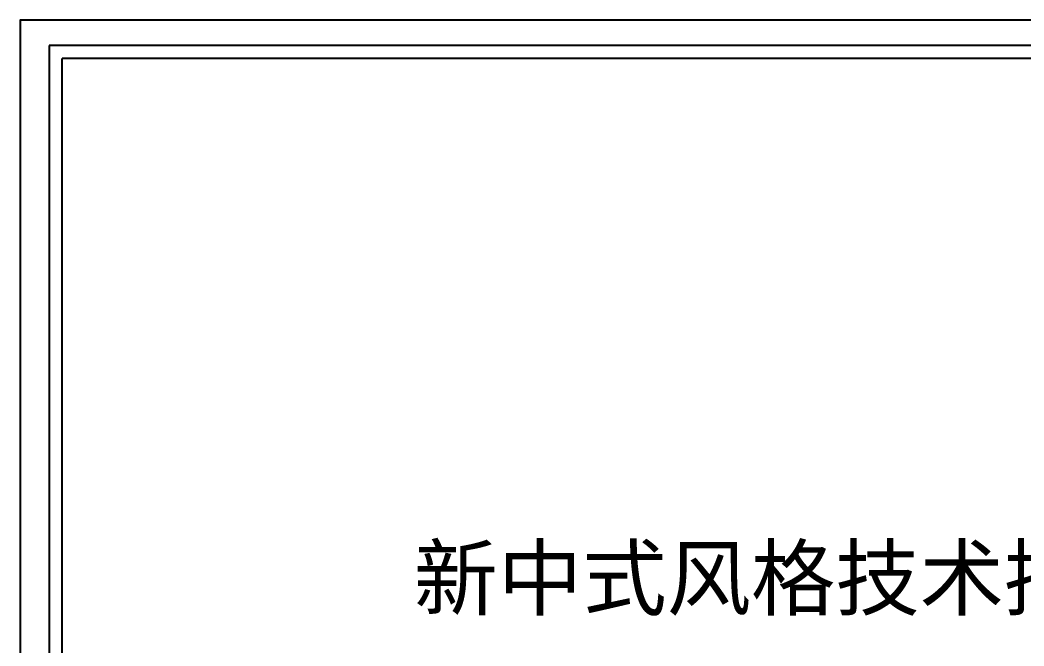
# Model space of a CAD drawing. Extents: x 422240 to 534325, y -8262 to 172635.
# Drawn here: x 422240 to 430359, y 103307 to 108367 of the extents above; entities that cross this region are included whole.
import ezdxf

# ---------------------------------------------------------------- set-up
doc = ezdxf.new("R2010")
doc.units = 0
doc.header["$LTSCALE"] = 1000
doc.header["$MEASUREMENT"] = 0
doc.layers.add('T-001图框', color=4, linetype='Continuous')
doc.styles.add('ZZ', font='')
doc.styles.get('ZZ').set_extended_font_data('SimHei')

# ---------------------------------------------------------------- blocks, each defined once
blk = doc.blocks.new('封面')
at = {"color": 251}
for p, q in [((80419.2, 2265.3), (65764.7, 2265.3)), ((65764.7, 2265.3), (65764.7, -7996.3))]:
    blk.add_line(p, q, dxfattribs=at)
for p in [(80315.9, 2162), (65868.1, -7892.9)]:
    blk.add_line(p, (65868.1, 2162))
blk.add_lwpolyline([(65528.4, -8203), (80625.9, -8203), (80625.9, 2472), (65528.4, 2472)], close=True)

msp = doc.modelspace()

# ---------------------------------------------------------------- block references
msp.add_blockref('封面', (356711.1, 105895.1))

# ---------------------------------------------------------------- texts
at = {"layer": 'T-001图框', "color": 1, "ltscale": 1000, "insert": (425423.4, 104105.8), "char_height": 500, "attachment_point": 1, "style": 'ZZ'}
msp.add_mtext_dynamic_manual_height_columns('{\\fYouYuan|b0|i0|c134|p49;新中式风格技术摆放方案}', width=8790.519, gutter_width=250, heights=[0], dxfattribs=at)

doc.saveas('drawing.dxf')
